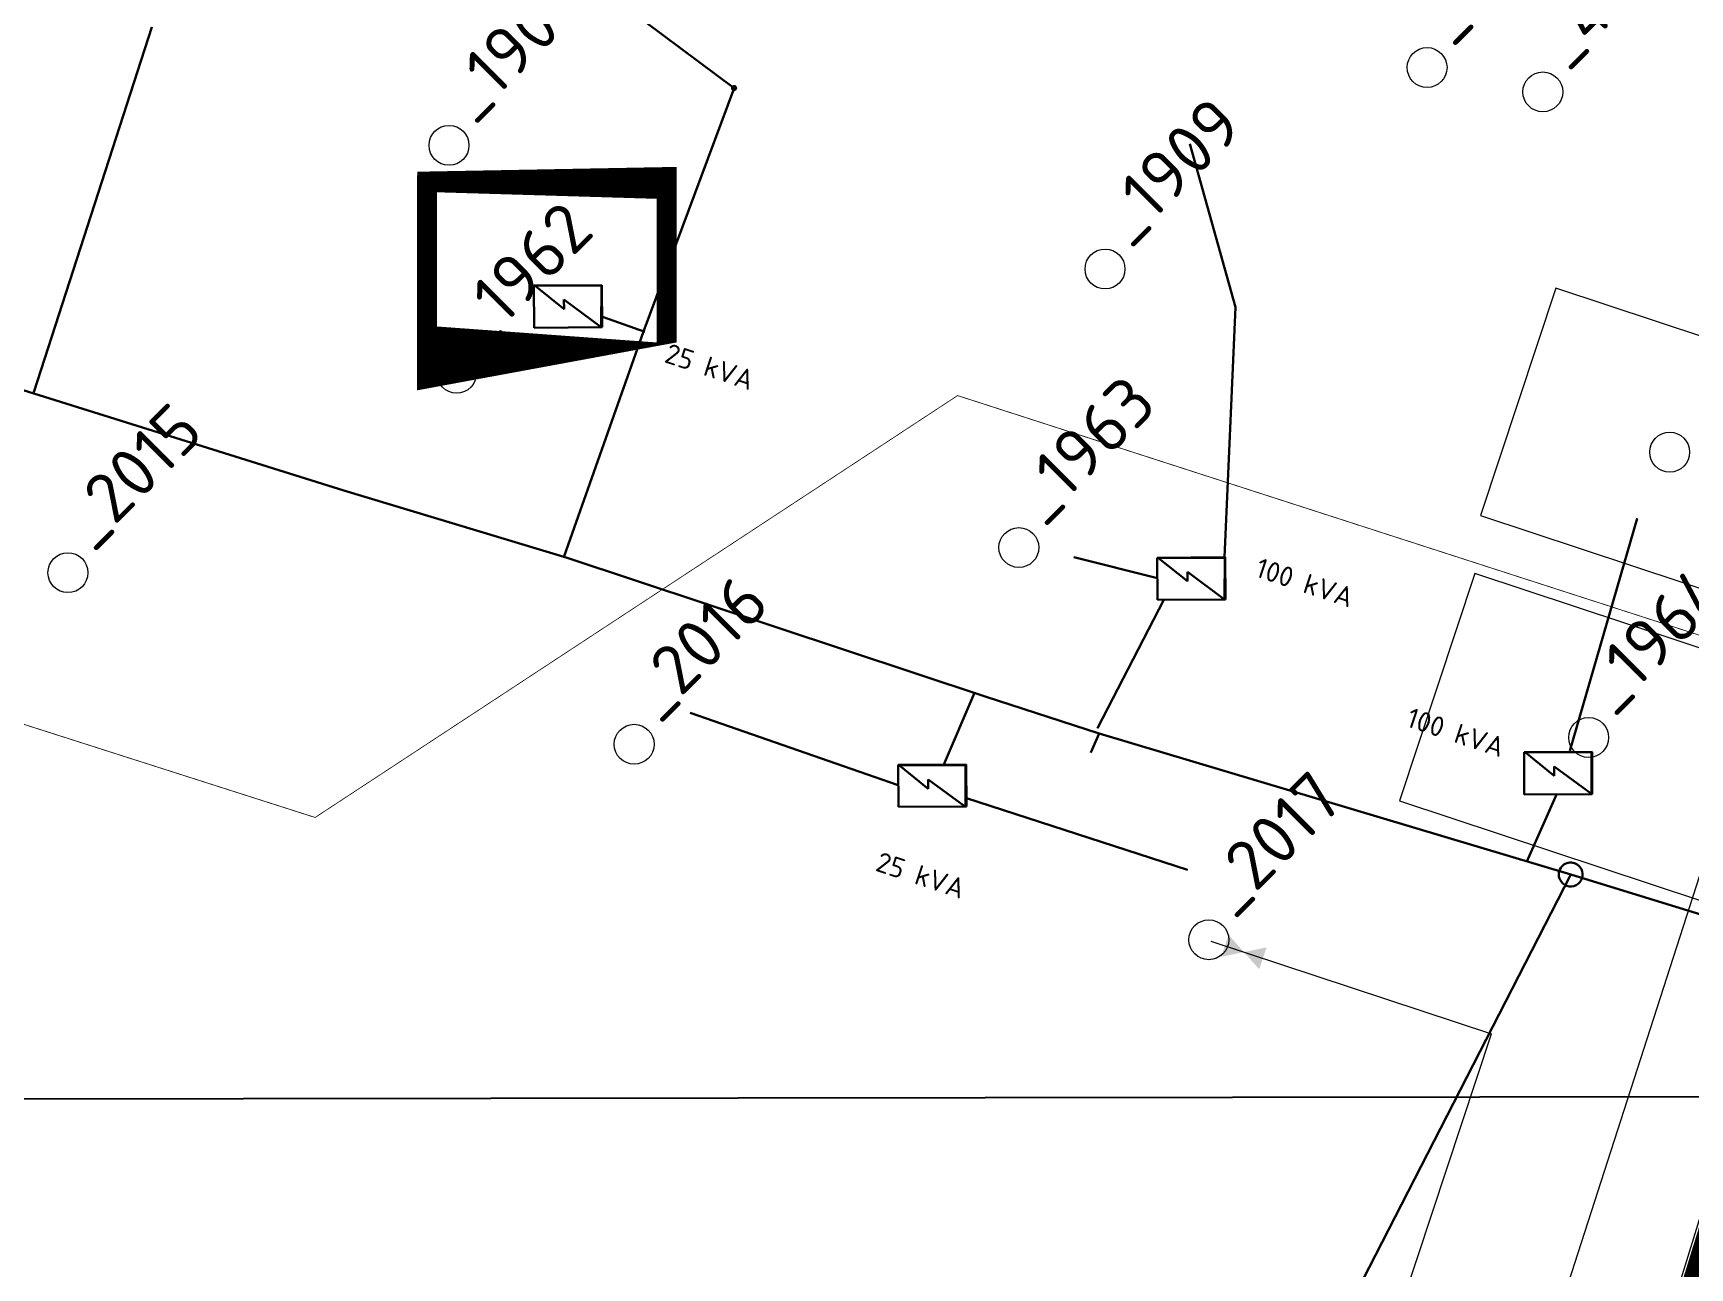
# Model space of a CAD drawing. Header units: millimetres. Extents: x 519 to 9564855, y -810 to 5021775.
# Drawn here: x 9534270.7 to 9534685.9, y 4998148.1 to 4998457.5 of the extents above; entities that cross this region are included whole.
import ezdxf

# ---------------------------------------------------------------- set-up
doc = ezdxf.new("R2010")
doc.units = ezdxf.units.MM
doc.header["$LTSCALE"] = 2
doc.header["$MEASUREMENT"] = 0
doc.header["$PDMODE"] = 2
doc.header["$PDSIZE"] = 5
for name, color, linetype in [('0_ANNOT_Dimensions', 7, 'Continuous'), ('OilColl&Flowlines', 3, 'Continuous'), ('OLD WELLS(dr.bfr2000)', 24, 'Continuous'), ('ROAD_GROUND', 9, 'Continuous'), ('stage 7.frame', 7, 'Continuous')]:
    doc.layers.add(name, color=color, linetype=linetype)
for name, color, linetype, lineweight in [('PPLINE_GAS', 4, 'GAS_LINE', 30), ('Электро', 1, 'Continuous', 30), ('Электроснаб', 1, 'Continuous', 18), ('Электроснабжене', 1, 'Continuous', 18)]:
    doc.layers.add(name, color=color, linetype=linetype, lineweight=lineweight)
doc.styles.add('92051501$0$STANDARD', font='simplex.shx')
doc.styles.add('Elect', font='isocpeur.ttf')
doc.styles.get("Standard").update_dxf_attribs({"font": 'isocpeur.ttf', "width": 0.5})
doc.linetypes.add('GAS_LINE', pattern='A,0.5,-0.2,["G",92051501$0$STANDARD,S=0.1,R=0,X=-0.1,Y=-0.05],-0.05', length=0.75)
doc.dimstyles.new('ISO-25', dxfattribs={"dimtxt": 15, "dimasz": 10, "dimexe": 5, "dimexo": 5, "dimgap": 5, "dimtad": 1, "dimtxsty": 'Standard', "dimblk": 'OBLIQUE', "dimcen": 50, "dimadec": 0, "dimazin": 0, "dimtfac": 1, "dimtmove": 0, "dimatfit": 3, "dimfxl": 0, "dimarcsym": 0})

# ---------------------------------------------------------------- blocks, each defined once
blk = doc.blocks.new('_Oblique')
at = {"color": 0, "linetype": 'ByBlock', "lineweight": -2}
blk.add_line((-0.5, -0.5), (0.5, 0.5), dxfattribs=at)
blk = doc.blocks.new('*D111')
at = {"layer": '0_ANNOT_Dimensions', "color": 0, "lineweight": -2, "transparency": 16777216}
for p, q in [((9540956.592716986, 4998202.999994697), (9540956.58967547, 4998205.088081756)), ((9540956.596958485, 4998200.08808706), (9521531.283957759, 4998171.793087924)), ((9521531.27971626, 4998174.704995561), (9521531.276674744, 4998176.79308262))]:
    blk.add_line(p, q, dxfattribs=at)
at = {"layer": 'DEFPOINTS', "color": 0, "linetype": 'ByBlock', "lineweight": 25, "transparency": 16777216}
for p in [(9540956.600000001, 4998198.000000001), (9521531.283957759, 4998171.793087924), (9521531.286999276, 4998169.705000865)]:
    blk.add_point(p, dxfattribs=at)
at = {"layer": '0_ANNOT_Dimensions', "color": 0, "linetype": 'ByBlock', "lineweight": -2, "transparency": 16777216, "xscale": 10, "yscale": 10, "zscale": 10}
for p, rotation in [((9540956.596958485, 4998200.08808706), 0.08345723362022996), ((9521531.283957759, 4998171.793087924), 180.0834572336203)]:
    blk.add_blockref('_Oblique', p, dxfattribs=dict(at, rotation=rotation))
at = {"layer": '0_ANNOT_Dimensions', "color": 0, "linetype": 'ByBlock', "lineweight": 25, "transparency": 16777216, "insert": (9531243.92006568, 4998199.94057264), "char_height": 15, "attachment_point": 5, "rotation": 0.08345723362024011, "bg_fill": 3, "box_fill_scale": 1.25, "bg_fill_color": 256, "bg_fill_true_color": 13158600, "bg_fill_transparency": 0}
blk.add_mtext('19425,33', dxfattribs=at)

msp = doc.modelspace()

# ---------------------------------------------------------------- linework, layer by layer
at = {"color": 4, "linetype": 'ByBlock', "lineweight": 0, "ltscale": 25, "const_width": 4.999999999999997}
msp.add_lwpolyline([(9534369.407286767, 4998421.868396861), (9534369.407286773, 4998381.868396858), (9534429.407286776, 4998381.868396871), (9534429.407286763, 4998420.017997013), (9534366.941606093, 4998420.288575348)], dxfattribs=at)
at = {"layer": 'OilColl&Flowlines', "color": 5, "lineweight": 0, "ltscale": 25}
for p in [(9534565.811999284, 4998229.960002899), (9534590.999999275, 4998070.200002501)]:
    msp.add_line(p, (9534636.159812007, 4998206.683186197), dxfattribs=at)
at = {"layer": 'OilColl&Flowlines', "color": 3, "linetype": 'ByBlock', "lineweight": 0, "ltscale": 50, "const_width": 0.2}
msp.add_lwpolyline([(9534921.038098488, 4998231.413844261), (9534502.349284908, 4998366.690144407), (9534341.34645356, 4998260.949699454), (9533948.682272498, 4998386.538415501), (9533888.116782552, 4998491.692529772), (9533043.67068298, 4998751.662329108)], dxfattribs=at)
at = {"layer": 'OilColl&Flowlines', "color": 5, "lineweight": 0}
for points in [[(9534568.437026327, 4998226.040365643), (9534570.256868104, 4998231.5403397), (9534574.110064464, 4998227.21432347)], [(9534577.963260837, 4998222.888307227), (9534574.110064464, 4998227.21432347), (9534579.783102613, 4998228.38828129)]]:
    msp.add_solid(points, dxfattribs=at)
at = {"layer": 'OLD WELLS(dr.bfr2000)', "lineweight": 0}
for centre in [(9534619.999999218, 4998448.900002507), (9534648.999999218, 4998442.800002506), (9534374.89999922, 4998429.400002462), (9534539.299999224, 4998398.400002494), (9534376.799999228, 4998372.300002466), (9534680.799999233, 4998352.500002515), (9534517.699999237, 4998328.600002488), (9534279.399999237, 4998322.300002449), (9534421.29999924, 4998279.300002472), (9534660.499999242, 4998281.000002511), (9534565.29999925, 4998230.300002495)]:
    msp.add_circle(centre, 4.999999999999998, dxfattribs=at)
at = {"layer": 'PPLINE_GAS', "linetype": 'GAS_LINE', "lineweight": 0, "ltscale": 20}
msp.add_line((9534779.853173098, 4998530.927294947), (9534597.999999296, 4997966.000002502), dxfattribs=at)
at = {"layer": 'ROAD_GROUND', "color": 8, "lineweight": 0, "const_width": 4.999999999999988}
msp.add_lwpolyline([(9535202.274283027, 4999767.837259025), (9535200.769020023, 4999762.935663022), (9535122.86931206, 4999517.836177012), (9535033.271812102, 4999229.545470996), (9534940.678951152, 4998947.366939981), (9534864.28145318, 4998710.17474897), (9534802.07712622, 4998518.961448963), (9534678.402392283, 4998118.243312942), (9534614.892536312, 4997955.274625933), (9534347.258280395, 4997421.495813891)], dxfattribs=at)
at = {"layer": 'ROAD_GROUND', "lineweight": 0}
msp.add_lwpolyline([(9535199.406441027, 4999768.717875028), (9535197.90995102, 4999763.844358025), (9535120.007332066, 4999518.73571101), (9535030.421349104, 4999230.480809997), (9534937.82593115, 4998948.29448698), (9534861.42861419, 4998711.102816965), (9534799.217253232, 4998519.867894958), (9534675.567785284, 4998119.231622943), (9534612.148073312, 4997956.494247934), (9534344.576497387, 4997422.840447888)], dxfattribs=at)
at = {"layer": 'stage 7.frame', "color": 19, "lineweight": 0}
for points in [[(9534633.380796827, 4998336.610054228), (9534709.361322492, 4998311.469474865), (9534728.216757016, 4998368.454869112), (9534652.23623136, 4998393.595448482)], [(9534613.083081374, 4998265.082984509), (9534689.06360704, 4998239.942405143), (9534707.919041563, 4998296.927799392), (9534631.938515913, 4998322.068378759)]]:
    msp.add_lwpolyline(points, close=True, dxfattribs=at)
at = {"layer": 'Электро', "ltscale": 25}
msp.add_line((9534400.248859808, 4998478.180427608, 1.02268864e-07), (9534446.336932376, 4998443.743700272, 1.02268864e-07), dxfattribs=at)
at = {"layer": 'Электро', "ltscale": 0.05}
for p, q in [((9534300.424950004, 4998459.010381811, 1.02268864e-07), (9534270.818055442, 4998367.562209925, 1.02268864e-07)), ((9534446.336932376, 4998443.743700272, 1.02268864e-07), (9534423.650317796, 4998382.754958605, 1.02268864e-07)), ((9534560.52294273, 4998429.808017384, 1.02268864e-07), (9534572.01247579, 4998388.80572144, 1.02268864e-07)), ((9534572.01247579, 4998388.80572144, 1.02268864e-07), (9534569.207488813, 4998326.159537598, 1.02268864e-07)), ((9534423.937202819, 4998382.690472601, 1.02268864e-07), (9534413.578910822, 4998386.297568597, 1.02268864e-07)), ((9534423.650317796, 4998382.754958605, 1.02268864e-07), (9534403.763567816, 4998326.398977596, 1.02268864e-07)), ((9534672.656938806, 4998335.898064605, 1.02268864e-07), (9534655.748287827, 4998277.681072591, 1.02268864e-07)), ((9534552.411250815, 4998320.927695601, 1.02268864e-07), (9534531.486454815, 4998326.191719593, 1.02268864e-07)), ((9534537.446219811, 4998283.334867604, 1.02268864e-07), (9534554.04621283, 4998315.494003605, 1.02268864e-07)), ((9534506.581907796, 4998292.163201598, 1.02268864e-07), (9534498.875067813, 4998274.226383594, 1.02268864e-07)), ((9534435.357589807, 4998287.194969608, 1.02268864e-07), (9534487.494908813, 4998269.034309593, 1.02268864e-07)), ((9534535.72314981, 4998277.24807459, 1.02268864e-07), (9534537.858383816, 4998282.011727601, 1.02268864e-07)), ((9534504.563878817, 4998265.782461597, 1.02268864e-07), (9534559.988608813, 4998247.808366597, 1.02268864e-07)), ((9534645.038493326, 4998249.934875381, -5.12171279752e-05), (9534652.502394801, 4998266.877467599, 1.02268864e-07))]:
    msp.add_line(p, q, dxfattribs=at)
at = {"layer": 'Электро'}
for p, q in [((9534396.149064815, 4998394.273260599, 1.02268864e-07), (9534413.197494796, 4998394.377596608, 1.02268864e-07)), ((9534396.213766815, 4998383.700909602, 1.02268864e-07), (9534396.149064815, 4998394.273260599, 1.02268864e-07)), ((9534413.100242797, 4998394.279146605, 1.02268864e-07), (9534396.504642816, 4998394.177582599, 1.02268864e-07)), ((9534396.504642816, 4998394.177582599, 1.02268864e-07), (9534403.716421818, 4998388.350350589, 1.02268864e-07)), ((9534413.026551807, 4998383.836685603, 1.02268864e-07), (9534413.100242797, 4998394.279146605, 1.02268864e-07)), ((9534413.197494796, 4998394.377596608, 1.02268864e-07), (9534413.262196824, 4998383.805245606, 1.02268864e-07)), ((9534403.716421818, 4998388.350350589, 1.02268864e-07), (9534403.701885834, 4998390.725581598, 1.02268864e-07)), ((9534403.701885834, 4998390.725581598, 1.02268864e-07), (9534413.026551807, 4998383.836685603, 1.02268864e-07)), ((9534413.262196824, 4998383.805245606, 1.02268864e-07), (9534396.213766815, 4998383.700909602, 1.02268864e-07)), ((9534348.541488798, 4998342.878086607, 1.02268864e-07), (9534253.857386816, 4998372.482461592, 1.02268864e-07)), ((9534404.468305804, 4998326.014078598, 1.02268864e-07), (9534348.541488798, 4998342.878086607, 1.02268864e-07)), ((9534509.293064822, 4998291.264447605, 1.02268864e-07), (9534404.468305804, 4998326.014078598, 1.02268864e-07)), ((9534552.3798628, 4998326.056552587, 1.02268864e-07), (9534569.428292792, 4998326.160888608, 1.02268864e-07)), ((9534552.44456482, 4998315.484201591, 1.02268864e-07), (9534552.3798628, 4998326.056552587, 1.02268864e-07)), ((9534569.3310408, 4998326.062438597, 1.02268864e-07), (9534552.735440806, 4998325.960874599, 1.02268864e-07)), ((9534552.735440806, 4998325.960874599, 1.02268864e-07), (9534559.947219808, 4998320.133642603, 1.02268864e-07)), ((9534569.257349823, 4998315.619977593, 1.02268864e-07), (9534569.3310408, 4998326.062438597, 1.02268864e-07)), ((9534569.428292792, 4998326.160888608, 1.02268864e-07), (9534569.492994828, 4998315.588537596, 1.02268864e-07)), ((9534559.947219808, 4998320.133642603, 1.02268864e-07), (9534559.932683803, 4998322.508873599, 1.02268864e-07)), ((9534559.932683803, 4998322.508873599, 1.02268864e-07), (9534569.257349823, 4998315.619977593, 1.02268864e-07)), ((9534569.492994828, 4998315.588537596, 1.02268864e-07), (9534552.44456482, 4998315.484201591, 1.02268864e-07)), ((9534537.858383816, 4998282.011727601, 1.02268864e-07), (9534509.293064822, 4998291.264447605, 1.02268864e-07)), ((9534537.858383816, 4998282.011727601, 1.02268864e-07), (9534655.99455799, 4998246.656584993, -5.64627127961e-05)), ((9534644.294263314, 4998277.293909289, 5.1134432e-08), (9534661.342693284, 4998277.398245286, 5.1134432e-08)), ((9534644.35896531, 4998266.721558278, 5.1134432e-08), (9534644.294263314, 4998277.293909289, 5.1134432e-08)), ((9534661.245441314, 4998277.299795279, 5.1134432e-08), (9534644.6498413, 4998277.198231297, 5.1134432e-08)), ((9534644.6498413, 4998277.198231297, 5.1134432e-08), (9534651.861620313, 4998271.37099929, 5.1134432e-08)), ((9534661.17175033, 4998266.857334288, 5.1134432e-08), (9534661.245441314, 4998277.299795279, 5.1134432e-08)), ((9534661.342693284, 4998277.398245286, 5.1134432e-08), (9534661.407395296, 4998266.825894299, 5.1134432e-08)), ((9534487.463561814, 4998274.156545591, 1.02268864e-07), (9534504.5119918, 4998274.260881601, 1.02268864e-07)), ((9534487.528263822, 4998263.584194599, 1.02268864e-07), (9534487.463561814, 4998274.156545591, 1.02268864e-07)), ((9534504.364313312, 4998274.056051284, 5.1134432e-08), (9534487.768713314, 4998273.954487275, 5.1134432e-08)), ((9534487.768713314, 4998273.954487275, 5.1134432e-08), (9534494.980492339, 4998268.127255281, 5.1134432e-08)), ((9534504.290622294, 4998263.613590294, 5.1134432e-08), (9534504.364313312, 4998274.056051284, 5.1134432e-08)), ((9534504.5119918, 4998274.260881601, 1.02268864e-07), (9534504.57669381, 4998263.688530602, 1.02268864e-07)), ((9534651.861620313, 4998271.37099929, 5.1134432e-08), (9534651.8470843, 4998273.746230295, 5.1134432e-08)), ((9534651.8470843, 4998273.746230295, 5.1134432e-08), (9534661.17175033, 4998266.857334288, 5.1134432e-08)), ((9534494.980492339, 4998268.127255281, 5.1134432e-08), (9534494.965956304, 4998270.502486294, 5.1134432e-08)), ((9534494.965956304, 4998270.502486294, 5.1134432e-08), (9534504.290622294, 4998263.613590294, 5.1134432e-08)), ((9534504.57669381, 4998263.688530602, 1.02268864e-07), (9534487.528263822, 4998263.584194599, 1.02268864e-07)), ((9534661.407395296, 4998266.825894299, 5.1134432e-08), (9534644.35896531, 4998266.721558278, 5.1134432e-08)), ((9534589.265065763, 4998116.525454018), (9534655.99455799, 4998246.656584993, -5.64627127961e-05)), ((9534655.99455799, 4998246.656584993, -5.64627127961e-05), (9534754.285585886, 4998216.477543492, 1.022688636e-07))]:
    msp.add_line(p, q, dxfattribs=at)
at = {"layer": 'Электро', "ltscale": 25}
for start, end in [(162.0000000006951, 342.0000001351723), (342.0000001351723, 162.0000000006951)]:
    msp.add_arc((9534446.336932378, 4998443.743700271, 1.02268864e-07), 0.4999999999999997, start, end, dxfattribs=at)
at = {"layer": 'Электро', "ltscale": 0.05}
for radius, start, end in [(3.000000106372383, 26.91855460030892, 206.9185547437829), (3.000000105053423, 206.9185547437829, 26.91855460030892)]:
    msp.add_arc((9534655.994557992, 4998246.656584994, -5.64627127961e-05), radius, start, end, dxfattribs=at)
at = {"layer": 'Электроснаб', "color": 1, "lineweight": 0, "ltscale": 25}
msp.add_line((9534400.248859808, 4998478.180427608, 1.02268864e-07), (9534446.336932376, 4998443.743700272, 1.02268864e-07), dxfattribs=at)
at = {"layer": 'Электроснаб', "color": 1, "lineweight": 0, "ltscale": 0.05}
for p, q in [((9534300.424950004, 4998459.010381811, 1.02268864e-07), (9534270.818055442, 4998367.562209925, 1.02268864e-07)), ((9534446.336932376, 4998443.743700272, 1.02268864e-07), (9534423.650317796, 4998382.754958605, 1.02268864e-07)), ((9534560.52294273, 4998429.808017384, 1.02268864e-07), (9534572.01247579, 4998388.80572144, 1.02268864e-07)), ((9534572.01247579, 4998388.80572144, 1.02268864e-07), (9534569.207488813, 4998326.159537598, 1.02268864e-07)), ((9534423.937202819, 4998382.690472601, 1.02268864e-07), (9534413.578910822, 4998386.297568597, 1.02268864e-07)), ((9534423.650317796, 4998382.754958605, 1.02268864e-07), (9534403.763567816, 4998326.398977596, 1.02268864e-07)), ((9534672.656938806, 4998335.898064605, 1.02268864e-07), (9534655.748287827, 4998277.681072591, 1.02268864e-07)), ((9534552.411250815, 4998320.927695601, 1.02268864e-07), (9534531.486454815, 4998326.191719593, 1.02268864e-07)), ((9534537.446219811, 4998283.334867604, 1.02268864e-07), (9534554.04621283, 4998315.494003605, 1.02268864e-07)), ((9534506.581907796, 4998292.163201598, 1.02268864e-07), (9534498.875067813, 4998274.226383594, 1.02268864e-07)), ((9534435.357589807, 4998287.194969608, 1.02268864e-07), (9534487.494908813, 4998269.034309593, 1.02268864e-07)), ((9534535.72314981, 4998277.24807459, 1.02268864e-07), (9534537.858383816, 4998282.011727601, 1.02268864e-07)), ((9534504.563878817, 4998265.782461597, 1.02268864e-07), (9534559.988608813, 4998247.808366597, 1.02268864e-07)), ((9534645.038493326, 4998249.934875381, -5.12171279752e-05), (9534652.502394801, 4998266.877467599, 1.02268864e-07))]:
    msp.add_line(p, q, dxfattribs=at)
at = {"layer": 'Электроснаб', "color": 1, "lineweight": 0}
for p, q in [((9534396.149064815, 4998394.273260599, 1.02268864e-07), (9534413.197494796, 4998394.377596608, 1.02268864e-07)), ((9534396.213766815, 4998383.700909602, 1.02268864e-07), (9534396.149064815, 4998394.273260599, 1.02268864e-07)), ((9534413.100242797, 4998394.279146605, 1.02268864e-07), (9534396.504642816, 4998394.177582599, 1.02268864e-07)), ((9534396.504642816, 4998394.177582599, 1.02268864e-07), (9534403.716421818, 4998388.350350589, 1.02268864e-07)), ((9534413.026551807, 4998383.836685603, 1.02268864e-07), (9534413.100242797, 4998394.279146605, 1.02268864e-07)), ((9534413.197494796, 4998394.377596608, 1.02268864e-07), (9534413.262196824, 4998383.805245606, 1.02268864e-07)), ((9534403.716421818, 4998388.350350589, 1.02268864e-07), (9534403.701885834, 4998390.725581598, 1.02268864e-07)), ((9534403.701885834, 4998390.725581598, 1.02268864e-07), (9534413.026551807, 4998383.836685603, 1.02268864e-07)), ((9534413.262196824, 4998383.805245606, 1.02268864e-07), (9534396.213766815, 4998383.700909602, 1.02268864e-07)), ((9534552.3798628, 4998326.056552587, 1.02268864e-07), (9534569.428292792, 4998326.160888608, 1.02268864e-07)), ((9534552.44456482, 4998315.484201591, 1.02268864e-07), (9534552.3798628, 4998326.056552587, 1.02268864e-07)), ((9534569.3310408, 4998326.062438597, 1.02268864e-07), (9534552.735440806, 4998325.960874599, 1.02268864e-07)), ((9534552.735440806, 4998325.960874599, 1.02268864e-07), (9534559.947219808, 4998320.133642603, 1.02268864e-07)), ((9534569.257349823, 4998315.619977593, 1.02268864e-07), (9534569.3310408, 4998326.062438597, 1.02268864e-07)), ((9534569.428292792, 4998326.160888608, 1.02268864e-07), (9534569.492994828, 4998315.588537596, 1.02268864e-07)), ((9534559.947219808, 4998320.133642603, 1.02268864e-07), (9534559.932683803, 4998322.508873599, 1.02268864e-07)), ((9534559.932683803, 4998322.508873599, 1.02268864e-07), (9534569.257349823, 4998315.619977593, 1.02268864e-07)), ((9534569.492994828, 4998315.588537596, 1.02268864e-07), (9534552.44456482, 4998315.484201591, 1.02268864e-07)), ((9534644.294263314, 4998277.293909289, 5.1134432e-08), (9534661.342693284, 4998277.398245286, 5.1134432e-08)), ((9534644.35896531, 4998266.721558278, 5.1134432e-08), (9534644.294263314, 4998277.293909289, 5.1134432e-08)), ((9534661.245441314, 4998277.299795279, 5.1134432e-08), (9534644.6498413, 4998277.198231297, 5.1134432e-08)), ((9534644.6498413, 4998277.198231297, 5.1134432e-08), (9534651.861620313, 4998271.37099929, 5.1134432e-08)), ((9534661.17175033, 4998266.857334288, 5.1134432e-08), (9534661.245441314, 4998277.299795279, 5.1134432e-08)), ((9534661.342693284, 4998277.398245286, 5.1134432e-08), (9534661.407395296, 4998266.825894299, 5.1134432e-08)), ((9534487.463561814, 4998274.156545591, 1.02268864e-07), (9534504.5119918, 4998274.260881601, 1.02268864e-07)), ((9534487.528263822, 4998263.584194599, 1.02268864e-07), (9534487.463561814, 4998274.156545591, 1.02268864e-07)), ((9534504.364313312, 4998274.056051284, 5.1134432e-08), (9534487.768713314, 4998273.954487275, 5.1134432e-08)), ((9534487.768713314, 4998273.954487275, 5.1134432e-08), (9534494.980492339, 4998268.127255281, 5.1134432e-08)), ((9534504.290622294, 4998263.613590294, 5.1134432e-08), (9534504.364313312, 4998274.056051284, 5.1134432e-08)), ((9534504.5119918, 4998274.260881601, 1.02268864e-07), (9534504.57669381, 4998263.688530602, 1.02268864e-07)), ((9534651.861620313, 4998271.37099929, 5.1134432e-08), (9534651.8470843, 4998273.746230295, 5.1134432e-08)), ((9534651.8470843, 4998273.746230295, 5.1134432e-08), (9534661.17175033, 4998266.857334288, 5.1134432e-08)), ((9534494.980492339, 4998268.127255281, 5.1134432e-08), (9534494.965956304, 4998270.502486294, 5.1134432e-08)), ((9534494.965956304, 4998270.502486294, 5.1134432e-08), (9534504.290622294, 4998263.613590294, 5.1134432e-08)), ((9534504.57669381, 4998263.688530602, 1.02268864e-07), (9534487.528263822, 4998263.584194599, 1.02268864e-07)), ((9534661.407395296, 4998266.825894299, 5.1134432e-08), (9534644.35896531, 4998266.721558278, 5.1134432e-08))]:
    msp.add_line(p, q, dxfattribs=at)
at = {"layer": 'Электроснаб', "color": 1, "linetype": 'ByBlock', "lineweight": 0}
for p, q in [((9534348.541488798, 4998342.878086607, 1.02268864e-07), (9534253.857386816, 4998372.482461592, 1.02268864e-07)), ((9534404.468305804, 4998326.014078598, 1.02268864e-07), (9534348.541488798, 4998342.878086607, 1.02268864e-07)), ((9534509.293064822, 4998291.264447605, 1.02268864e-07), (9534404.468305804, 4998326.014078598, 1.02268864e-07)), ((9534537.858383816, 4998282.011727601, 1.02268864e-07), (9534509.293064822, 4998291.264447605, 1.02268864e-07)), ((9534537.858383816, 4998282.011727601, 1.02268864e-07), (9534655.99455799, 4998246.656584993, -5.64627127961e-05)), ((9534589.265065763, 4998116.525454018), (9534655.99455799, 4998246.656584993, -5.64627127961e-05)), ((9534655.99455799, 4998246.656584993, -5.64627127961e-05), (9534754.285585886, 4998216.477543492, 1.022688636e-07))]:
    msp.add_line(p, q, dxfattribs=at)
at = {"layer": 'Электроснаб', "color": 1, "lineweight": 0, "ltscale": 25}
for start, end in [(162.0000000006951, 342.0000001351723), (342.0000001351723, 162.0000000006951)]:
    msp.add_arc((9534446.336932378, 4998443.743700271, 1.02268864e-07), 0.4999999999999997, start, end, dxfattribs=at)
at = {"layer": 'Электроснаб', "color": 1, "lineweight": 0, "ltscale": 0.05}
for radius, start, end in [(3.000000106372383, 26.91855460030892, 206.9185547437829), (3.000000105053423, 206.9185547437829, 26.91855460030892)]:
    msp.add_arc((9534655.994557992, 4998246.656584994, -5.64627127961e-05), radius, start, end, dxfattribs=at)
at = {"layer": 'Электроснабжене', "color": 1, "lineweight": 0, "ltscale": 25}
msp.add_line((9534400.248859808, 4998478.180427608, 1.02268864e-07), (9534446.336932376, 4998443.743700272, 1.02268864e-07), dxfattribs=at)
at = {"layer": 'Электроснабжене', "color": 1, "lineweight": 0, "ltscale": 0.05}
for p, q in [((9534300.424950004, 4998459.010381811, 1.02268864e-07), (9534270.818055442, 4998367.562209925, 1.02268864e-07)), ((9534446.336932376, 4998443.743700272, 1.02268864e-07), (9534423.650317796, 4998382.754958605, 1.02268864e-07)), ((9534560.52294273, 4998429.808017384, 1.02268864e-07), (9534572.01247579, 4998388.80572144, 1.02268864e-07)), ((9534572.01247579, 4998388.80572144, 1.02268864e-07), (9534569.207488813, 4998326.159537598, 1.02268864e-07)), ((9534423.937202819, 4998382.690472601, 1.02268864e-07), (9534413.578910822, 4998386.297568597, 1.02268864e-07)), ((9534423.650317796, 4998382.754958605, 1.02268864e-07), (9534403.763567816, 4998326.398977596, 1.02268864e-07)), ((9534672.656938806, 4998335.898064605, 1.02268864e-07), (9534655.748287827, 4998277.681072591, 1.02268864e-07)), ((9534552.411250815, 4998320.927695601, 1.02268864e-07), (9534531.486454815, 4998326.191719593, 1.02268864e-07)), ((9534537.446219811, 4998283.334867604, 1.02268864e-07), (9534554.04621283, 4998315.494003605, 1.02268864e-07)), ((9534506.581907796, 4998292.163201598, 1.02268864e-07), (9534498.875067813, 4998274.226383594, 1.02268864e-07)), ((9534435.357589807, 4998287.194969608, 1.02268864e-07), (9534487.494908813, 4998269.034309593, 1.02268864e-07)), ((9534535.72314981, 4998277.24807459, 1.02268864e-07), (9534537.858383816, 4998282.011727601, 1.02268864e-07)), ((9534504.563878817, 4998265.782461597, 1.02268864e-07), (9534559.988608813, 4998247.808366597, 1.02268864e-07)), ((9534645.038493326, 4998249.934875381, -5.12171279752e-05), (9534652.502394801, 4998266.877467599, 1.02268864e-07))]:
    msp.add_line(p, q, dxfattribs=at)
at = {"layer": 'Электроснабжене', "color": 1, "lineweight": 0}
for p, q in [((9534396.149064815, 4998394.273260599, 1.02268864e-07), (9534413.197494796, 4998394.377596608, 1.02268864e-07)), ((9534396.213766815, 4998383.700909602, 1.02268864e-07), (9534396.149064815, 4998394.273260599, 1.02268864e-07)), ((9534413.100242797, 4998394.279146605, 1.02268864e-07), (9534396.504642816, 4998394.177582599, 1.02268864e-07)), ((9534396.504642816, 4998394.177582599, 1.02268864e-07), (9534403.716421818, 4998388.350350589, 1.02268864e-07)), ((9534413.026551807, 4998383.836685603, 1.02268864e-07), (9534413.100242797, 4998394.279146605, 1.02268864e-07)), ((9534413.197494796, 4998394.377596608, 1.02268864e-07), (9534413.262196824, 4998383.805245606, 1.02268864e-07)), ((9534403.716421818, 4998388.350350589, 1.02268864e-07), (9534403.701885834, 4998390.725581598, 1.02268864e-07)), ((9534403.701885834, 4998390.725581598, 1.02268864e-07), (9534413.026551807, 4998383.836685603, 1.02268864e-07)), ((9534413.262196824, 4998383.805245606, 1.02268864e-07), (9534396.213766815, 4998383.700909602, 1.02268864e-07)), ((9534552.3798628, 4998326.056552587, 1.02268864e-07), (9534569.428292792, 4998326.160888608, 1.02268864e-07)), ((9534552.44456482, 4998315.484201591, 1.02268864e-07), (9534552.3798628, 4998326.056552587, 1.02268864e-07)), ((9534569.3310408, 4998326.062438597, 1.02268864e-07), (9534552.735440806, 4998325.960874599, 1.02268864e-07)), ((9534552.735440806, 4998325.960874599, 1.02268864e-07), (9534559.947219808, 4998320.133642603, 1.02268864e-07)), ((9534569.257349823, 4998315.619977593, 1.02268864e-07), (9534569.3310408, 4998326.062438597, 1.02268864e-07)), ((9534569.428292792, 4998326.160888608, 1.02268864e-07), (9534569.492994828, 4998315.588537596, 1.02268864e-07)), ((9534559.947219808, 4998320.133642603, 1.02268864e-07), (9534559.932683803, 4998322.508873599, 1.02268864e-07)), ((9534559.932683803, 4998322.508873599, 1.02268864e-07), (9534569.257349823, 4998315.619977593, 1.02268864e-07)), ((9534569.492994828, 4998315.588537596, 1.02268864e-07), (9534552.44456482, 4998315.484201591, 1.02268864e-07)), ((9534644.294263314, 4998277.293909289, 5.1134432e-08), (9534661.342693284, 4998277.398245286, 5.1134432e-08)), ((9534644.35896531, 4998266.721558278, 5.1134432e-08), (9534644.294263314, 4998277.293909289, 5.1134432e-08)), ((9534661.245441314, 4998277.299795279, 5.1134432e-08), (9534644.6498413, 4998277.198231297, 5.1134432e-08)), ((9534644.6498413, 4998277.198231297, 5.1134432e-08), (9534651.861620313, 4998271.37099929, 5.1134432e-08)), ((9534661.17175033, 4998266.857334288, 5.1134432e-08), (9534661.245441314, 4998277.299795279, 5.1134432e-08)), ((9534661.342693284, 4998277.398245286, 5.1134432e-08), (9534661.407395296, 4998266.825894299, 5.1134432e-08)), ((9534487.463561814, 4998274.156545591, 1.02268864e-07), (9534504.5119918, 4998274.260881601, 1.02268864e-07)), ((9534487.528263822, 4998263.584194599, 1.02268864e-07), (9534487.463561814, 4998274.156545591, 1.02268864e-07)), ((9534504.364313312, 4998274.056051284, 5.1134432e-08), (9534487.768713314, 4998273.954487275, 5.1134432e-08)), ((9534487.768713314, 4998273.954487275, 5.1134432e-08), (9534494.980492339, 4998268.127255281, 5.1134432e-08)), ((9534504.290622294, 4998263.613590294, 5.1134432e-08), (9534504.364313312, 4998274.056051284, 5.1134432e-08)), ((9534504.5119918, 4998274.260881601, 1.02268864e-07), (9534504.57669381, 4998263.688530602, 1.02268864e-07)), ((9534651.861620313, 4998271.37099929, 5.1134432e-08), (9534651.8470843, 4998273.746230295, 5.1134432e-08)), ((9534651.8470843, 4998273.746230295, 5.1134432e-08), (9534661.17175033, 4998266.857334288, 5.1134432e-08)), ((9534494.980492339, 4998268.127255281, 5.1134432e-08), (9534494.965956304, 4998270.502486294, 5.1134432e-08)), ((9534494.965956304, 4998270.502486294, 5.1134432e-08), (9534504.290622294, 4998263.613590294, 5.1134432e-08)), ((9534504.57669381, 4998263.688530602, 1.02268864e-07), (9534487.528263822, 4998263.584194599, 1.02268864e-07)), ((9534661.407395296, 4998266.825894299, 5.1134432e-08), (9534644.35896531, 4998266.721558278, 5.1134432e-08))]:
    msp.add_line(p, q, dxfattribs=at)
at = {"layer": 'Электроснабжене', "color": 1, "linetype": 'ByBlock', "lineweight": 0}
for p, q in [((9534348.541488798, 4998342.878086607, 1.02268864e-07), (9534253.857386816, 4998372.482461592, 1.02268864e-07)), ((9534404.468305804, 4998326.014078598, 1.02268864e-07), (9534348.541488798, 4998342.878086607, 1.02268864e-07)), ((9534509.293064822, 4998291.264447605, 1.02268864e-07), (9534404.468305804, 4998326.014078598, 1.02268864e-07)), ((9534537.858383816, 4998282.011727601, 1.02268864e-07), (9534509.293064822, 4998291.264447605, 1.02268864e-07)), ((9534537.858383816, 4998282.011727601, 1.02268864e-07), (9534655.99455799, 4998246.656584993, -5.64627127961e-05)), ((9534589.265065763, 4998116.525454018), (9534655.99455799, 4998246.656584993, -5.64627127961e-05)), ((9534655.99455799, 4998246.656584993, -5.64627127961e-05), (9534754.285585886, 4998216.477543492, 1.022688636e-07))]:
    msp.add_line(p, q, dxfattribs=at)
at = {"layer": 'Электроснабжене', "color": 1, "lineweight": 0, "ltscale": 25}
for start, end in [(162.0000000006951, 342.0000001351723), (342.0000001351723, 162.0000000006951)]:
    msp.add_arc((9534446.336932378, 4998443.743700271, 1.02268864e-07), 0.4999999999999997, start, end, dxfattribs=at)
at = {"layer": 'Электроснабжене', "color": 1, "lineweight": 0, "ltscale": 0.05}
for radius, start, end in [(3.000000106372383, 26.91855460030892, 206.9185547437829), (3.000000105053423, 206.9185547437829, 26.91855460030892)]:
    msp.add_arc((9534655.994557992, 4998246.656584994, -5.64627127961e-05), radius, start, end, dxfattribs=at)

# ---------------------------------------------------------------- texts
at = {"layer": 'OLD WELLS(dr.bfr2000)', "lineweight": 0, "style": 'Elect'}
for s, p in [(' _4554', (9534619.999999218, 4998448.900002507)), (' _4555', (9534648.999999218, 4998442.800002506)), (' _1908', (9534374.89999922, 4998429.400002462)), (' _1909', (9534539.299999224, 4998398.400002494)), (' _1962', (9534376.799999228, 4998372.300002466)), (' _1963', (9534517.699999237, 4998328.600002488)), (' _2015', (9534279.399999237, 4998322.300002449)), (' _1964', (9534660.499999242, 4998281.000002511)), (' _2016', (9534421.29999924, 4998279.300002472)), (' _2017', (9534565.29999925, 4998230.300002495))]:
    msp.add_text(s, height=12.5, rotation=44.99999992453636, dxfattribs=at).set_placement(p)
at = {"layer": 'Электро', "ltscale": 0.05}
for s, height, p in [('25 kVA', 4.999999999999972, (9534428.56884177, 4998375.139723693, -5.64627127961e-05)), ('25 kVA', 4.999999999999978, (9534428.56884176, 4998375.139723685, -5.6513847228e-05)), ('100 kVA', 4.999999999999978, (9534576.640411744, 4998321.410368952, -5.6513847228e-05)), ('100 kVA', 4.999999999999978, (9534614.479979996, 4998283.853161875, -5.6513847228e-05)), ('25 kVA', 4.999999999999978, (9534481.46613198, 4998247.693296576, -5.6513847228e-05))]:
    msp.add_text(s, height=height, rotation=341.6915559985446, dxfattribs=at).set_placement(p)
at = {"layer": 'Электроснаб', "color": 1, "lineweight": 0, "ltscale": 0.05}
for s, height, p in [('25 kVA', 4.999999999999972, (9534428.56884177, 4998375.139723693, -5.64627127961e-05)), ('25 kVA', 4.999999999999978, (9534428.56884176, 4998375.139723685, -5.6513847228e-05)), ('100 kVA', 4.999999999999978, (9534576.640411744, 4998321.410368952, -5.6513847228e-05)), ('100 kVA', 4.999999999999978, (9534614.479979996, 4998283.853161875, -5.6513847228e-05)), ('25 kVA', 4.999999999999978, (9534481.46613198, 4998247.693296576, -5.6513847228e-05))]:
    msp.add_text(s, height=height, rotation=341.6915559985446, dxfattribs=at).set_placement(p)
at = {"layer": 'Электроснабжене', "color": 1, "lineweight": 0, "ltscale": 0.05}
for s, height, p in [('25 kVA', 4.999999999999972, (9534428.56884177, 4998375.139723693, -5.64627127961e-05)), ('25 kVA', 4.999999999999978, (9534428.56884176, 4998375.139723685, -5.6513847228e-05)), ('100 kVA', 4.999999999999978, (9534576.640411744, 4998321.410368952, -5.6513847228e-05)), ('100 kVA', 4.999999999999978, (9534614.479979996, 4998283.853161875, -5.6513847228e-05)), ('25 kVA', 4.999999999999978, (9534481.46613198, 4998247.693296576, -5.6513847228e-05))]:
    msp.add_text(s, height=height, rotation=341.6915559985446, dxfattribs=at).set_placement(p)

# ---------------------------------------------------------------- next in the draw order: dimensions: what is measured, and where the dimension line sits
at = {"layer": '0_ANNOT_Dimensions', "linetype": 'ByBlock', "lineweight": 25}
dim = msp.add_aligned_dim(p1=(9540956.6, 4998198), p2=(9521531.286999274, 4998169.705000864), distance=-2.088089274697203, dimstyle='ISO-25', override={"dimtfill": 1}, dxfattribs=at)
dim.commit()
dim.dimension.update_dxf_attribs({"geometry": '*D111', "text_midpoint": (9531243.92006568, 4998199.94057264)})

doc.saveas('drawing.dxf')
